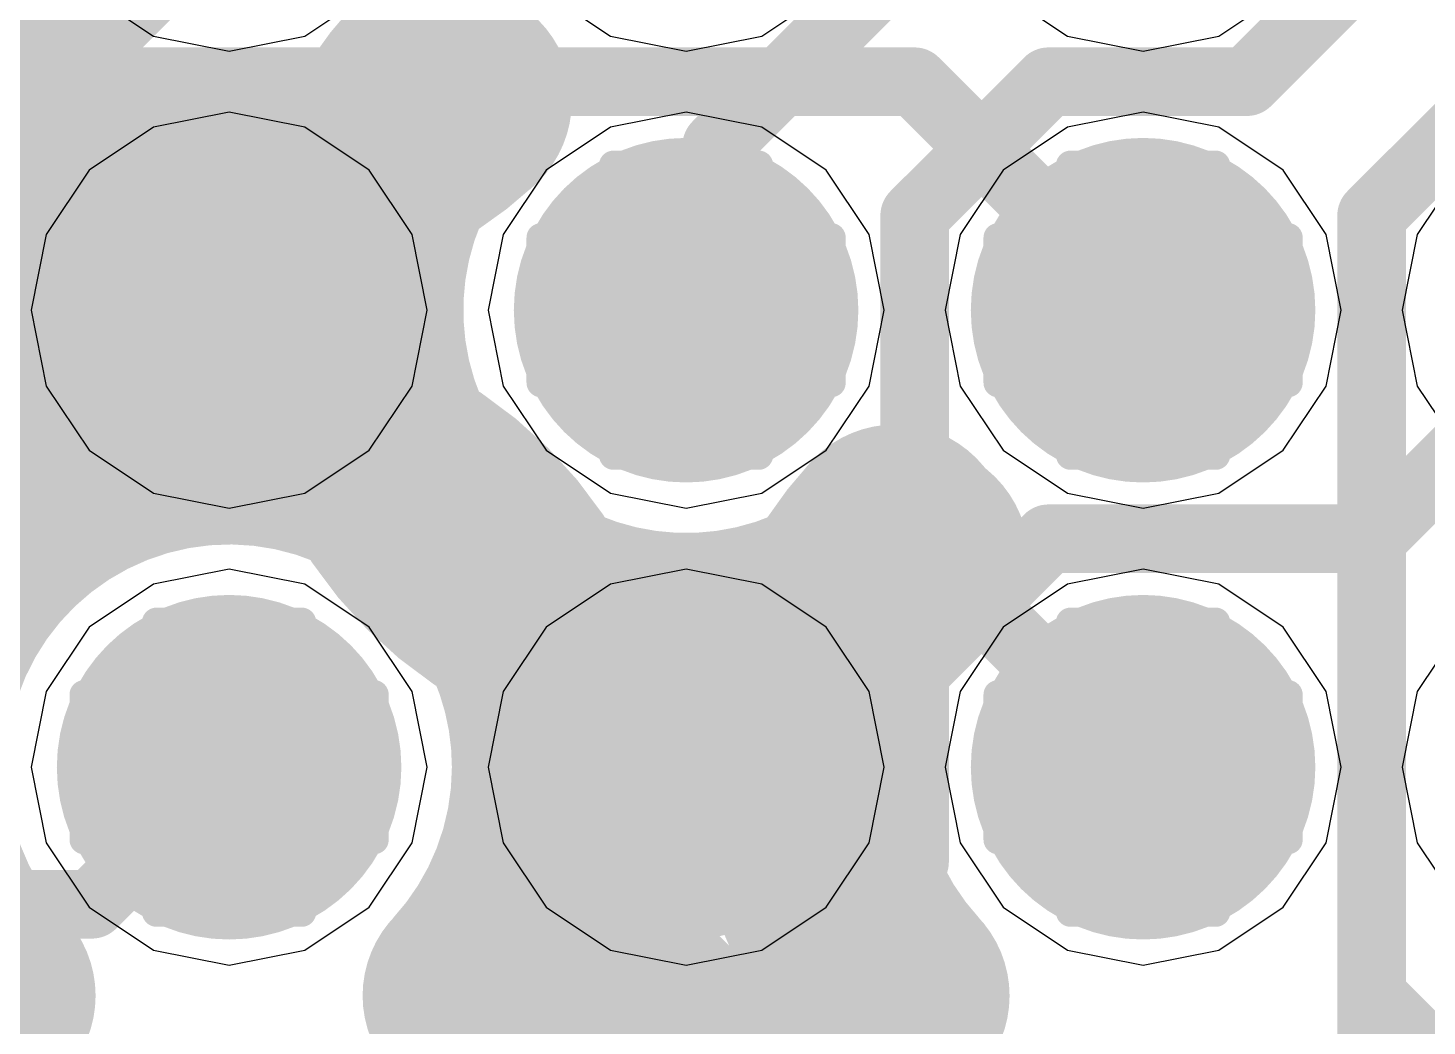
# Model space of a CAD drawing. Header units: millimetres. Extents: x 13 to 259, y -2 to 326.
# Drawn here: x 109.051 to 111.5, y 101.147 to 102.894 of the extents above; entities that cross this region are included whole.
import ezdxf

# ---------------------------------------------------------------- set-up
doc = ezdxf.new("R2010")
doc.units = ezdxf.units.MM
for name, color, linetype in [('BottomLayer', 5, 'Continuous'), ('ConnectLayer', 7, 'Continuous'), ('DrillDrawing', 1, 'Continuous'), ('MidLayer1', 16, 'Continuous'), ('MidLayer2', 76, 'Continuous'), ('MidLayer3', 90, 'Continuous'), ('MidLayer4', 156, 'Continuous'), ('MidLayer5', 130, 'Continuous'), ('MidLayer6', 216, 'Continuous'), ('MultiLayer', 9, 'Continuous'), ('TopLayer', 1, 'Continuous'), ('TopPaste', 8, 'Continuous'), ('TopSolder', 216, 'Continuous')]:
    doc.layers.add(name, color=color, linetype=linetype)

# ---------------------------------------------------------------- blocks, each defined once
blk = doc.blocks.new('BGA144C80P12X12_1000X1000X170_150')
at = {"layer": 'TopLayer', "const_width": 0.2}
for points in [[(-0.5, -2.8, 1), (-0.3, -2.8, 1)], [(0.3, -2.8, 1), (0.5, -2.8, 1)], [(-0.5, -3.6, 1), (-0.3, -3.6, 1)], [(0.3, -3.6, 1), (0.5, -3.6, 1)], [(-0.5, -4.4, 1), (-0.3, -4.4, 1)], [(0.3, -4.4, 1), (0.5, -4.4, 1)]]:
    blk.add_lwpolyline(points, format="xyb", close=True, dxfattribs=at)
at = {"layer": 'TopPaste', "const_width": 0.2}
for points in [[(-0.5, -2.8, 1), (-0.3, -2.8, 1)], [(0.3, -2.8, 1), (0.5, -2.8, 1)], [(-0.5, -3.6, 1), (-0.3, -3.6, 1)], [(0.3, -3.6, 1), (0.5, -3.6, 1)], [(-0.5, -4.4, 1), (-0.3, -4.4, 1)], [(0.3, -4.4, 1), (0.5, -4.4, 1)]]:
    blk.add_lwpolyline(points, format="xyb", close=True, dxfattribs=at)
at = {"layer": 'TopSolder', "const_width": 0.3016}
for points in [[(-0.5508, -2.8, 1), (-0.2492, -2.8, 1)], [(0.2492, -2.8, 1), (0.5508, -2.8, 1)], [(-0.5508, -3.6, 1), (-0.2492, -3.6, 1)], [(0.2492, -3.6, 1), (0.5508, -3.6, 1)], [(-0.5508, -4.4, 1), (-0.2492, -4.4, 1)], [(0.2492, -4.4, 1), (0.5508, -4.4, 1)]]:
    blk.add_lwpolyline(points, format="xyb", close=True, dxfattribs=at)

msp = doc.modelspace()

# ---------------------------------------------------------------- linework, layer by layer
at = {"layer": 'BottomLayer', "const_width": 0.25}
for points in [[(109.2778, 102.4, 1), (109.5278, 102.4, 1)], [(110.0778, 102.4, 1), (110.3278, 102.4, 1)], [(110.8778, 102.4, 1), (111.1278, 102.4, 1)], [(109.2778, 101.6, 1), (109.5278, 101.6, 1)], [(110.0778, 101.6, 1), (110.3278, 101.6, 1)], [(110.8778, 101.6, 1), (111.1278, 101.6, 1)]]:
    msp.add_lwpolyline(points, format="xyb", close=True, dxfattribs=at)
at = {"layer": 'ConnectLayer'}
for p, q in [((109.1577, 102.9549), (109.2702, 102.8797)), ((109.1577, 102.9549), (109.2702, 102.8797)), ((109.5355, 102.8797), (109.648, 102.9549)), ((109.5355, 102.8797), (109.648, 102.9549)), ((109.9577, 102.9549), (110.0702, 102.8797)), ((109.9577, 102.9549), (110.0702, 102.8797)), ((110.3355, 102.8797), (110.448, 102.9549)), ((110.3355, 102.8797), (110.448, 102.9549)), ((110.7577, 102.9549), (110.8702, 102.8797)), ((110.7577, 102.9549), (110.8702, 102.8797)), ((111.1355, 102.8797), (111.248, 102.9549)), ((111.1355, 102.8797), (111.248, 102.9549)), ((109.2702, 102.8797), (109.4028, 102.8534)), ((109.2702, 102.8797), (109.4028, 102.8534)), ((109.4028, 102.8534), (109.5355, 102.8797)), ((109.4028, 102.8534), (109.5355, 102.8797)), ((110.0702, 102.8797), (110.2028, 102.8534)), ((110.0702, 102.8797), (110.2028, 102.8534)), ((110.2028, 102.8534), (110.3355, 102.8797)), ((110.2028, 102.8534), (110.3355, 102.8797)), ((110.8702, 102.8797), (111.0028, 102.8534)), ((110.8702, 102.8797), (111.0028, 102.8534)), ((111.0028, 102.8534), (111.1355, 102.8797)), ((111.0028, 102.8534), (111.1355, 102.8797)), ((109.4028, 102.7467), (109.2702, 102.7203)), ((109.5355, 102.7203), (109.4028, 102.7467)), ((110.2028, 102.7467), (110.0702, 102.7203)), ((110.2028, 102.7467), (110.0702, 102.7203)), ((110.3355, 102.7203), (110.2028, 102.7467)), ((110.3355, 102.7203), (110.2028, 102.7467)), ((111.0028, 102.7467), (110.8702, 102.7203)), ((111.0028, 102.7467), (110.8702, 102.7203)), ((111.1355, 102.7203), (111.0028, 102.7467)), ((111.1355, 102.7203), (111.0028, 102.7467)), ((109.2702, 102.7203), (109.1577, 102.6451)), ((109.648, 102.6451), (109.5355, 102.7203)), ((110.0702, 102.7203), (109.9577, 102.6451)), ((110.0702, 102.7203), (109.9577, 102.6451)), ((110.448, 102.6451), (110.3355, 102.7203)), ((110.448, 102.6451), (110.3355, 102.7203)), ((110.8702, 102.7203), (110.7577, 102.6451)), ((110.8702, 102.7203), (110.7577, 102.6451)), ((111.248, 102.6451), (111.1355, 102.7203)), ((111.248, 102.6451), (111.1355, 102.7203)), ((109.1577, 102.6451), (109.0826, 102.5327)), ((109.7231, 102.5327), (109.648, 102.6451)), ((109.9577, 102.6451), (109.8826, 102.5327)), ((109.9577, 102.6451), (109.8826, 102.5327)), ((110.5231, 102.5327), (110.448, 102.6451)), ((110.5231, 102.5327), (110.448, 102.6451)), ((110.7577, 102.6451), (110.6826, 102.5327)), ((110.7577, 102.6451), (110.6826, 102.5327)), ((111.3231, 102.5327), (111.248, 102.6451)), ((111.3231, 102.5327), (111.248, 102.6451)), ((111.5577, 102.6451), (111.4826, 102.5327)), ((111.5577, 102.6451), (111.4826, 102.5327)), ((109.0826, 102.5327), (109.0562, 102.4)), ((109.7495, 102.4), (109.7231, 102.5327)), ((109.8826, 102.5327), (109.8562, 102.4)), ((109.8826, 102.5327), (109.8562, 102.4)), ((110.5495, 102.4), (110.5231, 102.5327)), ((110.5495, 102.4), (110.5231, 102.5327)), ((110.6826, 102.5327), (110.6562, 102.4)), ((110.6826, 102.5327), (110.6562, 102.4)), ((111.3495, 102.4), (111.3231, 102.5327)), ((111.3495, 102.4), (111.3231, 102.5327)), ((111.4826, 102.5327), (111.4562, 102.4)), ((111.4826, 102.5327), (111.4562, 102.4)), ((109.0562, 102.4), (109.0826, 102.2673)), ((109.7231, 102.2673), (109.7495, 102.4)), ((109.8562, 102.4), (109.8826, 102.2673)), ((109.8562, 102.4), (109.8826, 102.2673)), ((110.5231, 102.2673), (110.5495, 102.4)), ((110.5231, 102.2673), (110.5495, 102.4)), ((110.6562, 102.4), (110.6826, 102.2673)), ((110.6562, 102.4), (110.6826, 102.2673)), ((111.3231, 102.2673), (111.3495, 102.4)), ((111.3231, 102.2673), (111.3495, 102.4)), ((111.4562, 102.4), (111.4826, 102.2673)), ((111.4562, 102.4), (111.4826, 102.2673)), ((109.0826, 102.2673), (109.1577, 102.1549)), ((109.648, 102.1549), (109.7231, 102.2673)), ((109.8826, 102.2673), (109.9577, 102.1549)), ((109.8826, 102.2673), (109.9577, 102.1549)), ((110.448, 102.1549), (110.5231, 102.2673)), ((110.448, 102.1549), (110.5231, 102.2673)), ((110.6826, 102.2673), (110.7577, 102.1549)), ((110.6826, 102.2673), (110.7577, 102.1549)), ((111.248, 102.1549), (111.3231, 102.2673)), ((111.248, 102.1549), (111.3231, 102.2673)), ((111.4826, 102.2673), (111.5577, 102.1549)), ((111.4826, 102.2673), (111.5577, 102.1549)), ((109.1577, 102.1549), (109.2702, 102.0797)), ((109.5355, 102.0797), (109.648, 102.1549)), ((109.9577, 102.1549), (110.0702, 102.0797)), ((109.9577, 102.1549), (110.0702, 102.0797)), ((110.3355, 102.0797), (110.448, 102.1549)), ((110.3355, 102.0797), (110.448, 102.1549)), ((110.7577, 102.1549), (110.8702, 102.0797)), ((110.7577, 102.1549), (110.8702, 102.0797)), ((111.1355, 102.0797), (111.248, 102.1549)), ((111.1355, 102.0797), (111.248, 102.1549)), ((109.2702, 102.0797), (109.4028, 102.0534)), ((109.4028, 102.0534), (109.5355, 102.0797)), ((110.0702, 102.0797), (110.2028, 102.0534)), ((110.0702, 102.0797), (110.2028, 102.0534)), ((110.2028, 102.0534), (110.3355, 102.0797)), ((110.2028, 102.0534), (110.3355, 102.0797)), ((110.8702, 102.0797), (111.0028, 102.0534)), ((110.8702, 102.0797), (111.0028, 102.0534)), ((111.0028, 102.0534), (111.1355, 102.0797)), ((111.0028, 102.0534), (111.1355, 102.0797)), ((109.4028, 101.9467), (109.2702, 101.9203)), ((109.4028, 101.9467), (109.2702, 101.9203)), ((109.5355, 101.9203), (109.4028, 101.9467)), ((109.5355, 101.9203), (109.4028, 101.9467)), ((110.2028, 101.9467), (110.0702, 101.9203)), ((110.3355, 101.9203), (110.2028, 101.9467)), ((111.0028, 101.9467), (110.8702, 101.9203)), ((111.0028, 101.9467), (110.8702, 101.9203)), ((111.1355, 101.9203), (111.0028, 101.9467)), ((111.1355, 101.9203), (111.0028, 101.9467)), ((109.2702, 101.9203), (109.1577, 101.8451)), ((109.2702, 101.9203), (109.1577, 101.8451)), ((109.648, 101.8451), (109.5355, 101.9203)), ((109.648, 101.8451), (109.5355, 101.9203)), ((110.0702, 101.9203), (109.9577, 101.8451)), ((110.448, 101.8451), (110.3355, 101.9203)), ((110.8702, 101.9203), (110.7577, 101.8451)), ((110.8702, 101.9203), (110.7577, 101.8451)), ((111.248, 101.8451), (111.1355, 101.9203)), ((111.248, 101.8451), (111.1355, 101.9203)), ((109.1577, 101.8451), (109.0826, 101.7327)), ((109.1577, 101.8451), (109.0826, 101.7327)), ((109.7231, 101.7327), (109.648, 101.8451)), ((109.7231, 101.7327), (109.648, 101.8451)), ((109.9577, 101.8451), (109.8826, 101.7327)), ((110.5231, 101.7327), (110.448, 101.8451)), ((110.7577, 101.8451), (110.6826, 101.7327)), ((110.7577, 101.8451), (110.6826, 101.7327)), ((111.3231, 101.7327), (111.248, 101.8451)), ((111.3231, 101.7327), (111.248, 101.8451)), ((111.5577, 101.8451), (111.4826, 101.7327)), ((111.5577, 101.8451), (111.4826, 101.7327)), ((109.0826, 101.7327), (109.0562, 101.6)), ((109.0826, 101.7327), (109.0562, 101.6)), ((109.7495, 101.6), (109.7231, 101.7327)), ((109.7495, 101.6), (109.7231, 101.7327)), ((109.8826, 101.7327), (109.8562, 101.6)), ((110.5495, 101.6), (110.5231, 101.7327)), ((110.6826, 101.7327), (110.6562, 101.6)), ((110.6826, 101.7327), (110.6562, 101.6)), ((111.3495, 101.6), (111.3231, 101.7327)), ((111.3495, 101.6), (111.3231, 101.7327)), ((111.4826, 101.7327), (111.4562, 101.6)), ((111.4826, 101.7327), (111.4562, 101.6)), ((109.0562, 101.6), (109.0826, 101.4674)), ((109.0562, 101.6), (109.0826, 101.4674)), ((109.7231, 101.4674), (109.7495, 101.6)), ((109.7231, 101.4674), (109.7495, 101.6)), ((109.8562, 101.6), (109.8826, 101.4674)), ((110.5231, 101.4674), (110.5495, 101.6)), ((110.6562, 101.6), (110.6826, 101.4674)), ((110.6562, 101.6), (110.6826, 101.4674)), ((111.3231, 101.4674), (111.3495, 101.6)), ((111.3231, 101.4674), (111.3495, 101.6)), ((111.4562, 101.6), (111.4826, 101.4674)), ((111.4562, 101.6), (111.4826, 101.4674)), ((109.0826, 101.4674), (109.1577, 101.3549)), ((109.0826, 101.4674), (109.1577, 101.3549)), ((109.648, 101.3549), (109.7231, 101.4674)), ((109.648, 101.3549), (109.7231, 101.4674)), ((109.8826, 101.4674), (109.9577, 101.3549)), ((110.448, 101.3549), (110.5231, 101.4674)), ((110.6826, 101.4674), (110.7577, 101.3549)), ((110.6826, 101.4674), (110.7577, 101.3549)), ((111.248, 101.3549), (111.3231, 101.4674)), ((111.248, 101.3549), (111.3231, 101.4674)), ((111.4826, 101.4674), (111.5577, 101.3549)), ((111.4826, 101.4674), (111.5577, 101.3549)), ((109.1577, 101.3549), (109.2702, 101.2797)), ((109.1577, 101.3549), (109.2702, 101.2797)), ((109.5355, 101.2797), (109.648, 101.3549)), ((109.5355, 101.2797), (109.648, 101.3549)), ((109.9577, 101.3549), (110.0702, 101.2797)), ((110.3355, 101.2797), (110.448, 101.3549)), ((110.7577, 101.3549), (110.8702, 101.2797)), ((110.7577, 101.3549), (110.8702, 101.2797)), ((111.1355, 101.2797), (111.248, 101.3549)), ((111.1355, 101.2797), (111.248, 101.3549)), ((109.2702, 101.2797), (109.4028, 101.2534)), ((109.2702, 101.2797), (109.4028, 101.2534)), ((109.4028, 101.2534), (109.5355, 101.2797)), ((109.4028, 101.2534), (109.5355, 101.2797)), ((110.0702, 101.2797), (110.2028, 101.2534)), ((110.2028, 101.2534), (110.3355, 101.2797)), ((110.8702, 101.2797), (111.0028, 101.2534)), ((110.8702, 101.2797), (111.0028, 101.2534)), ((111.0028, 101.2534), (111.1355, 101.2797)), ((111.0028, 101.2534), (111.1355, 101.2797))]:
    msp.add_line(p, q, dxfattribs=at)
at = {"layer": 'ConnectLayer', "const_width": 0.4}
for points in [[(109.6843, 102.6815, -0.46325), (108.8452, 103.0072)], [(109.6843, 102.6815, -0.46325), (108.8452, 103.0072)], [(109.6843, 102.6815, -0.46325), (108.8452, 103.0072)], [(109.6843, 102.6815, -0.062), (109.7691, 102.8)], [(109.6843, 102.6815, -0.062), (109.7691, 102.8)], [(109.6843, 102.6815, -0.062), (109.7691, 102.8)], [(109.8028, 102.7663, -0.062), (109.6843, 102.6815)], [(109.8028, 102.7663, -0.062), (109.6843, 102.6815)], [(109.8028, 102.7663, -0.062), (109.6843, 102.6815)], [(109.6843, 102.1185, -0.253909), (109.6843, 102.6815)], [(109.6843, 102.1185, -0.253909), (109.6843, 102.6815)], [(109.6843, 102.1185, -0.253909), (109.6843, 102.6815)], [(108.9691, 101.2, -0.847901), (109.6843, 102.1185)], [(108.9691, 101.2, -0.847901), (109.6843, 102.1185)], [(108.9691, 101.2, -0.847901), (109.6843, 102.1185)], [(109.6843, 102.1185, -0.145051), (109.9214, 101.8815)], [(109.9214, 101.8815, -0.145051), (109.6843, 102.1185)], [(109.6843, 102.1185, -0.145051), (109.9214, 101.8815)], [(109.9214, 101.8815, -0.145051), (109.6843, 102.1185)], [(109.9214, 101.8815, -0.145051), (109.6843, 102.1185)], [(109.6843, 102.1185, -0.145051), (109.9214, 101.8815)], [(110.4843, 101.8815, -0.062), (110.5691, 102)], [(110.4843, 101.8815, -0.062), (110.5691, 102)], [(110.4843, 101.8815, -0.062), (110.5691, 102)], [(110.6028, 101.9663, -0.062), (110.4843, 101.8815)], [(110.6028, 101.9663, -0.062), (110.4843, 101.8815)], [(110.6028, 101.9663, -0.062), (110.4843, 101.8815)], [(110.4843, 101.8815, -0.253909), (109.9214, 101.8815)], [(109.9214, 101.8815, -0.124971), (109.9928, 101.6)], [(110.4843, 101.8815, -0.253909), (109.9214, 101.8815)], [(109.9214, 101.8815, -0.124971), (109.9928, 101.6)], [(110.4843, 101.8815, -0.253909), (109.9214, 101.8815)], [(109.9214, 101.8815, -0.124971), (109.9928, 101.6)], [(110.5691, 101.2, -0.320963), (110.4843, 101.8815)], [(110.5691, 101.2, -0.320963), (110.4843, 101.8815)], [(110.5691, 101.2, -0.320963), (110.4843, 101.8815)], [(109.9928, 101.6, -0.188433), (109.8365, 101.2)], [(109.9928, 101.6, -0.188433), (109.8365, 101.2)], [(109.9928, 101.6, -0.188433), (109.8365, 101.2)], [(108.9691, 100.4, -0.390739), (108.9691, 101.2)], [(108.9691, 100.4, -0.390739), (108.9691, 101.2)], [(108.9691, 100.4, -0.390739), (108.9691, 101.2)], [(109.8365, 101.2, -0.188433), (109.9928, 100.8)], [(109.8365, 101.2, -0.188433), (109.9928, 100.8)], [(109.8365, 101.2, -0.188433), (109.9928, 100.8)], [(110.5691, 100.4, -0.390739), (110.5691, 101.2)], [(110.5691, 100.4, -0.390739), (110.5691, 101.2)], [(110.5691, 100.4, -0.390739), (110.5691, 101.2)]]:
    msp.add_lwpolyline(points, format="xyb", dxfattribs=at)
for points in [[(101.7575, 95.8178), (108.8754, 102.9357)], [(101.7575, 95.8178), (108.8754, 102.9357)], [(103.26, 97.3204), (108.8754, 102.9357)], [(108.3409, 102.9423), (109.1501, 102.1331)], [(108.3409, 102.9423), (109.1501, 102.1331)], [(108.3409, 102.9423), (109.1501, 102.1331)], [(109.5116, 102.6201), (109.623, 102.5088)], [(109.5116, 102.6201), (109.623, 102.5088)], [(109.5116, 102.6201), (109.623, 102.5088)], [(101.8107, 95.0225), (109.3983, 102.61)], [(101.8107, 95.0225), (109.3983, 102.61)], [(103.2652, 96.477), (109.3983, 102.61)], [(109.9841, 101.4988), (110.304, 101.8188)], [(109.9841, 101.4988), (110.304, 101.8188)], [(109.9841, 101.4988), (110.304, 101.8188)], [(110.3116, 101.8201), (110.423, 101.7088)], [(110.3116, 101.8201), (110.423, 101.7088)], [(110.3116, 101.8201), (110.423, 101.7088)], [(109.936, 101.3472), (110.4166, 100.8666)], [(109.936, 101.3472), (110.4166, 100.8666)], [(109.936, 101.3472), (110.4166, 100.8666)], [(103.3557, 95.719), (108.911, 101.2742)], [(103.3557, 95.719), (108.911, 101.2742)], [(103.5017, 95.8649), (108.911, 101.2742)], [(109.9695, 100.6357), (110.5526, 101.2188)], [(109.9695, 100.6357), (110.5526, 101.2188)], [(109.9695, 100.6357), (110.5526, 101.2188)]]:
    msp.add_lwpolyline(points, dxfattribs=at)
at = {"layer": 'ConnectLayer', "const_width": 0.2}
for points in [[(108.7754, 102.9357, 1), (108.9754, 102.9357, 1)], [(108.7754, 102.9357, 1), (108.9754, 102.9357, 1)], [(108.7754, 102.9357, 1), (108.9754, 102.9357, 1)], [(109.6691, 102.8, 1), (109.8691, 102.8, 1)], [(109.6691, 102.8, 1), (109.8691, 102.8, 1)], [(109.6691, 102.8, 1), (109.8691, 102.8, 1)], [(109.7028, 102.7663, 1), (109.9028, 102.7663, 1)], [(109.7028, 102.7663, 1), (109.9028, 102.7663, 1)], [(109.7028, 102.7663, 1), (109.9028, 102.7663, 1)], [(109.5843, 102.6815, 1), (109.7843, 102.6815, 1)], [(109.5843, 102.6815, 1), (109.7843, 102.6815, 1)], [(109.5843, 102.6815, 1), (109.7843, 102.6815, 1)], [(109.5843, 102.6815, 1), (109.7843, 102.6815, 1)], [(109.5843, 102.6815, 1), (109.7843, 102.6815, 1)], [(109.5843, 102.6815, 1), (109.7843, 102.6815, 1)], [(109.5843, 102.6815, 1), (109.7843, 102.6815, 1)], [(109.5843, 102.6815, 1), (109.7843, 102.6815, 1)], [(109.5843, 102.6815, 1), (109.7843, 102.6815, 1)], [(109.5843, 102.6815, 1), (109.7843, 102.6815, 1)], [(109.5843, 102.6815, 1), (109.7843, 102.6815, 1)], [(109.5843, 102.6815, 1), (109.7843, 102.6815, 1)], [(109.4116, 102.6201, 1), (109.6116, 102.6201, 1)], [(109.4116, 102.6201, 1), (109.6116, 102.6201, 1)], [(109.4116, 102.6201, 1), (109.6116, 102.6201, 1)], [(109.2983, 102.61, 1), (109.4983, 102.61, 1)], [(109.2983, 102.61, 1), (109.4983, 102.61, 1)], [(109.2983, 102.61, 1), (109.4983, 102.61, 1)], [(109.523, 102.5088, 1), (109.723, 102.5088, 1)], [(109.523, 102.5088, 1), (109.723, 102.5088, 1)], [(109.523, 102.5088, 1), (109.723, 102.5088, 1)], [(109.0501, 102.1331, 1), (109.2501, 102.1331, 1)], [(109.0501, 102.1331, 1), (109.2501, 102.1331, 1)], [(109.0501, 102.1331, 1), (109.2501, 102.1331, 1)], [(109.5843, 102.1185, 1), (109.7843, 102.1185, 1)], [(109.5843, 102.1185, 1), (109.7843, 102.1185, 1)], [(109.5843, 102.1185, 1), (109.7843, 102.1185, 1)], [(109.5843, 102.1185, 1), (109.7843, 102.1185, 1)], [(109.5843, 102.1185, 1), (109.7843, 102.1185, 1)], [(109.5843, 102.1185, 1), (109.7843, 102.1185, 1)], [(109.5843, 102.1185, 1), (109.7843, 102.1185, 1)], [(109.5843, 102.1185, 1), (109.7843, 102.1185, 1)], [(109.5843, 102.1185, 1), (109.7843, 102.1185, 1)], [(109.5843, 102.1185, 1), (109.7843, 102.1185, 1)], [(109.5843, 102.1185, 1), (109.7843, 102.1185, 1)], [(109.5843, 102.1185, 1), (109.7843, 102.1185, 1)], [(110.4691, 102, 1), (110.6691, 102, 1)], [(110.4691, 102, 1), (110.6691, 102, 1)], [(110.4691, 102, 1), (110.6691, 102, 1)], [(110.5028, 101.9663, 1), (110.7028, 101.9663, 1)], [(110.5028, 101.9663, 1), (110.7028, 101.9663, 1)], [(110.5028, 101.9663, 1), (110.7028, 101.9663, 1)], [(109.8214, 101.8815, 1), (110.0214, 101.8815, 1)], [(109.8214, 101.8815, 1), (110.0214, 101.8815, 1)], [(109.8214, 101.8815, 1), (110.0214, 101.8815, 1)], [(109.8214, 101.8815, 1), (110.0214, 101.8815, 1)], [(109.8214, 101.8815, 1), (110.0214, 101.8815, 1)], [(109.8214, 101.8815, 1), (110.0214, 101.8815, 1)], [(109.8214, 101.8815, 1), (110.0214, 101.8815, 1)], [(109.8214, 101.8815, 1), (110.0214, 101.8815, 1)], [(109.8214, 101.8815, 1), (110.0214, 101.8815, 1)], [(109.8214, 101.8815, 1), (110.0214, 101.8815, 1)], [(109.8214, 101.8815, 1), (110.0214, 101.8815, 1)], [(109.8214, 101.8815, 1), (110.0214, 101.8815, 1)], [(110.3843, 101.8815, 1), (110.5843, 101.8815, 1)], [(110.3843, 101.8815, 1), (110.5843, 101.8815, 1)], [(110.3843, 101.8815, 1), (110.5843, 101.8815, 1)], [(110.3843, 101.8815, 1), (110.5843, 101.8815, 1)], [(110.3843, 101.8815, 1), (110.5843, 101.8815, 1)], [(110.3843, 101.8815, 1), (110.5843, 101.8815, 1)], [(110.3843, 101.8815, 1), (110.5843, 101.8815, 1)], [(110.3843, 101.8815, 1), (110.5843, 101.8815, 1)], [(110.3843, 101.8815, 1), (110.5843, 101.8815, 1)], [(110.3843, 101.8815, 1), (110.5843, 101.8815, 1)], [(110.3843, 101.8815, 1), (110.5843, 101.8815, 1)], [(110.3843, 101.8815, 1), (110.5843, 101.8815, 1)], [(110.204, 101.8188, 1), (110.404, 101.8188, 1)], [(110.204, 101.8188, 1), (110.404, 101.8188, 1)], [(110.204, 101.8188, 1), (110.404, 101.8188, 1)], [(110.2116, 101.8201, 1), (110.4116, 101.8201, 1)], [(110.2116, 101.8201, 1), (110.4116, 101.8201, 1)], [(110.2116, 101.8201, 1), (110.4116, 101.8201, 1)], [(110.323, 101.7088, 1), (110.523, 101.7088, 1)], [(110.323, 101.7088, 1), (110.523, 101.7088, 1)], [(110.323, 101.7088, 1), (110.523, 101.7088, 1)], [(109.8928, 101.6, 1), (110.0928, 101.6, 1)], [(109.8928, 101.6, 1), (110.0928, 101.6, 1)], [(109.8928, 101.6, 1), (110.0928, 101.6, 1)], [(109.8928, 101.6, 1), (110.0928, 101.6, 1)], [(109.8928, 101.6, 1), (110.0928, 101.6, 1)], [(109.8928, 101.6, 1), (110.0928, 101.6, 1)], [(109.8841, 101.4988, 1), (110.0841, 101.4988, 1)], [(109.8841, 101.4988, 1), (110.0841, 101.4988, 1)], [(109.8841, 101.4988, 1), (110.0841, 101.4988, 1)], [(109.836, 101.3472, 1), (110.036, 101.3472, 1)], [(109.836, 101.3472, 1), (110.036, 101.3472, 1)], [(109.836, 101.3472, 1), (110.036, 101.3472, 1)], [(108.811, 101.2742, 1), (109.011, 101.2742, 1)], [(108.811, 101.2742, 1), (109.011, 101.2742, 1)], [(108.811, 101.2742, 1), (109.011, 101.2742, 1)], [(108.8691, 101.2, 1), (109.0691, 101.2, 1)], [(108.8691, 101.2, 1), (109.0691, 101.2, 1)], [(108.8691, 101.2, 1), (109.0691, 101.2, 1)], [(108.8691, 101.2, 1), (109.0691, 101.2, 1)], [(108.8691, 101.2, 1), (109.0691, 101.2, 1)], [(108.8691, 101.2, 1), (109.0691, 101.2, 1)], [(109.7365, 101.2, 1), (109.9365, 101.2, 1)], [(109.7365, 101.2, 1), (109.9365, 101.2, 1)], [(109.7365, 101.2, 1), (109.9365, 101.2, 1)], [(109.7365, 101.2, 1), (109.9365, 101.2, 1)], [(109.7365, 101.2, 1), (109.9365, 101.2, 1)], [(109.7365, 101.2, 1), (109.9365, 101.2, 1)], [(110.4526, 101.2188, 1), (110.6526, 101.2188, 1)], [(110.4526, 101.2188, 1), (110.6526, 101.2188, 1)], [(110.4526, 101.2188, 1), (110.6526, 101.2188, 1)], [(110.4691, 101.2, 1), (110.6691, 101.2, 1)], [(110.4691, 101.2, 1), (110.6691, 101.2, 1)], [(110.4691, 101.2, 1), (110.6691, 101.2, 1)], [(110.4691, 101.2, 1), (110.6691, 101.2, 1)], [(110.4691, 101.2, 1), (110.6691, 101.2, 1)], [(110.4691, 101.2, 1), (110.6691, 101.2, 1)]]:
    msp.add_lwpolyline(points, format="xyb", close=True, dxfattribs=at)
at = {"layer": 'DrillDrawing', "const_width": 0.0508}
for points in [[(109.2758, 102.527), (109.2758, 102.654)], [(109.2758, 102.654), (109.5298, 102.654)], [(109.5298, 102.527), (109.5298, 102.654)], [(110.0758, 102.527), (110.0758, 102.654)], [(110.0758, 102.654), (110.3298, 102.654)], [(110.3298, 102.527), (110.3298, 102.654)], [(110.8758, 102.527), (110.8758, 102.654)], [(110.8758, 102.654), (111.1298, 102.654)], [(111.1298, 102.527), (111.1298, 102.654)], [(109.1488, 102.273), (109.1488, 102.527)], [(109.1488, 102.527), (109.2758, 102.527)], [(109.5298, 102.527), (109.6568, 102.527)], [(109.6568, 102.273), (109.6568, 102.527)], [(109.9488, 102.273), (109.9488, 102.527)], [(109.9488, 102.527), (110.0758, 102.527)], [(110.3298, 102.527), (110.4568, 102.527)], [(110.4568, 102.273), (110.4568, 102.527)], [(110.7488, 102.273), (110.7488, 102.527)], [(110.7488, 102.527), (110.8758, 102.527)], [(111.1298, 102.527), (111.2568, 102.527)], [(111.2568, 102.273), (111.2568, 102.527)], [(109.1488, 102.273), (109.2758, 102.273)], [(109.2758, 102.146), (109.2758, 102.273)], [(109.5298, 102.273), (109.6568, 102.273)], [(109.5298, 102.146), (109.5298, 102.273)], [(109.9488, 102.273), (110.0758, 102.273)], [(110.0758, 102.146), (110.0758, 102.273)], [(110.3298, 102.273), (110.4568, 102.273)], [(110.3298, 102.146), (110.3298, 102.273)], [(110.7488, 102.273), (110.8758, 102.273)], [(110.8758, 102.146), (110.8758, 102.273)], [(111.1298, 102.273), (111.2568, 102.273)], [(111.1298, 102.146), (111.1298, 102.273)], [(109.2758, 102.146), (109.5298, 102.146)], [(110.0758, 102.146), (110.3298, 102.146)], [(110.8758, 102.146), (111.1298, 102.146)], [(109.2758, 101.727), (109.2758, 101.854)], [(109.2758, 101.854), (109.5298, 101.854)], [(109.5298, 101.727), (109.5298, 101.854)], [(110.0758, 101.727), (110.0758, 101.854)], [(110.0758, 101.854), (110.3298, 101.854)], [(110.3298, 101.727), (110.3298, 101.854)], [(110.8758, 101.727), (110.8758, 101.854)], [(110.8758, 101.854), (111.1298, 101.854)], [(111.1298, 101.727), (111.1298, 101.854)], [(109.1488, 101.473), (109.1488, 101.727)], [(109.1488, 101.727), (109.2758, 101.727)], [(109.5298, 101.727), (109.6568, 101.727)], [(109.6568, 101.473), (109.6568, 101.727)], [(109.9488, 101.473), (109.9488, 101.727)], [(109.9488, 101.727), (110.0758, 101.727)], [(110.3298, 101.727), (110.4568, 101.727)], [(110.4568, 101.473), (110.4568, 101.727)], [(110.7488, 101.473), (110.7488, 101.727)], [(110.7488, 101.727), (110.8758, 101.727)], [(111.1298, 101.727), (111.2568, 101.727)], [(111.2568, 101.473), (111.2568, 101.727)], [(109.1488, 101.473), (109.2758, 101.473)], [(109.2758, 101.346), (109.2758, 101.473)], [(109.5298, 101.473), (109.6568, 101.473)], [(109.5298, 101.346), (109.5298, 101.473)], [(109.9488, 101.473), (110.0758, 101.473)], [(110.0758, 101.346), (110.0758, 101.473)], [(110.3298, 101.473), (110.4568, 101.473)], [(110.3298, 101.346), (110.3298, 101.473)], [(110.7488, 101.473), (110.8758, 101.473)], [(110.8758, 101.346), (110.8758, 101.473)], [(111.1298, 101.473), (111.2568, 101.473)], [(111.1298, 101.346), (111.1298, 101.473)], [(109.2758, 101.346), (109.5298, 101.346)], [(110.0758, 101.346), (110.3298, 101.346)], [(110.8758, 101.346), (111.1298, 101.346)]]:
    msp.add_lwpolyline(points, dxfattribs=at)
at = {"layer": 'DrillDrawing', "const_width": 0.0254}
for points in [[(109.2631, 102.654, 1), (109.2885, 102.654, 1)], [(109.2631, 102.654, 1), (109.2885, 102.654, 1)], [(109.5171, 102.654, 1), (109.5425, 102.654, 1)], [(109.5171, 102.654, 1), (109.5425, 102.654, 1)], [(110.0631, 102.654, 1), (110.0885, 102.654, 1)], [(110.0631, 102.654, 1), (110.0885, 102.654, 1)], [(110.3171, 102.654, 1), (110.3425, 102.654, 1)], [(110.3171, 102.654, 1), (110.3425, 102.654, 1)], [(110.8631, 102.654, 1), (110.8885, 102.654, 1)], [(110.8631, 102.654, 1), (110.8885, 102.654, 1)], [(111.1171, 102.654, 1), (111.1425, 102.654, 1)], [(111.1171, 102.654, 1), (111.1425, 102.654, 1)], [(109.1361, 102.527, 1), (109.1615, 102.527, 1)], [(109.1361, 102.527, 1), (109.1615, 102.527, 1)], [(109.2631, 102.527, 1), (109.2885, 102.527, 1)], [(109.2631, 102.527, 1), (109.2885, 102.527, 1)], [(109.5171, 102.527, 1), (109.5425, 102.527, 1)], [(109.5171, 102.527, 1), (109.5425, 102.527, 1)], [(109.6441, 102.527, 1), (109.6695, 102.527, 1)], [(109.6441, 102.527, 1), (109.6695, 102.527, 1)], [(109.9361, 102.527, 1), (109.9615, 102.527, 1)], [(109.9361, 102.527, 1), (109.9615, 102.527, 1)], [(110.0631, 102.527, 1), (110.0885, 102.527, 1)], [(110.0631, 102.527, 1), (110.0885, 102.527, 1)], [(110.3171, 102.527, 1), (110.3425, 102.527, 1)], [(110.3171, 102.527, 1), (110.3425, 102.527, 1)], [(110.4441, 102.527, 1), (110.4695, 102.527, 1)], [(110.4441, 102.527, 1), (110.4695, 102.527, 1)], [(110.7361, 102.527, 1), (110.7615, 102.527, 1)], [(110.7361, 102.527, 1), (110.7615, 102.527, 1)], [(110.8631, 102.527, 1), (110.8885, 102.527, 1)], [(110.8631, 102.527, 1), (110.8885, 102.527, 1)], [(111.1171, 102.527, 1), (111.1425, 102.527, 1)], [(111.1171, 102.527, 1), (111.1425, 102.527, 1)], [(111.2441, 102.527, 1), (111.2695, 102.527, 1)], [(111.2441, 102.527, 1), (111.2695, 102.527, 1)], [(109.1361, 102.273, 1), (109.1615, 102.273, 1)], [(109.1361, 102.273, 1), (109.1615, 102.273, 1)], [(109.2631, 102.273, 1), (109.2885, 102.273, 1)], [(109.2631, 102.273, 1), (109.2885, 102.273, 1)], [(109.5171, 102.273, 1), (109.5425, 102.273, 1)], [(109.5171, 102.273, 1), (109.5425, 102.273, 1)], [(109.6441, 102.273, 1), (109.6695, 102.273, 1)], [(109.6441, 102.273, 1), (109.6695, 102.273, 1)], [(109.9361, 102.273, 1), (109.9615, 102.273, 1)], [(109.9361, 102.273, 1), (109.9615, 102.273, 1)], [(110.0631, 102.273, 1), (110.0885, 102.273, 1)], [(110.0631, 102.273, 1), (110.0885, 102.273, 1)], [(110.3171, 102.273, 1), (110.3425, 102.273, 1)], [(110.3171, 102.273, 1), (110.3425, 102.273, 1)], [(110.4441, 102.273, 1), (110.4695, 102.273, 1)], [(110.4441, 102.273, 1), (110.4695, 102.273, 1)], [(110.7361, 102.273, 1), (110.7615, 102.273, 1)], [(110.7361, 102.273, 1), (110.7615, 102.273, 1)], [(110.8631, 102.273, 1), (110.8885, 102.273, 1)], [(110.8631, 102.273, 1), (110.8885, 102.273, 1)], [(111.1171, 102.273, 1), (111.1425, 102.273, 1)], [(111.1171, 102.273, 1), (111.1425, 102.273, 1)], [(111.2441, 102.273, 1), (111.2695, 102.273, 1)], [(111.2441, 102.273, 1), (111.2695, 102.273, 1)], [(109.2631, 102.146, 1), (109.2885, 102.146, 1)], [(109.2631, 102.146, 1), (109.2885, 102.146, 1)], [(109.5171, 102.146, 1), (109.5425, 102.146, 1)], [(109.5171, 102.146, 1), (109.5425, 102.146, 1)], [(110.0631, 102.146, 1), (110.0885, 102.146, 1)], [(110.0631, 102.146, 1), (110.0885, 102.146, 1)], [(110.3171, 102.146, 1), (110.3425, 102.146, 1)], [(110.3171, 102.146, 1), (110.3425, 102.146, 1)], [(110.8631, 102.146, 1), (110.8885, 102.146, 1)], [(110.8631, 102.146, 1), (110.8885, 102.146, 1)], [(111.1171, 102.146, 1), (111.1425, 102.146, 1)], [(111.1171, 102.146, 1), (111.1425, 102.146, 1)], [(109.2631, 101.854, 1), (109.2885, 101.854, 1)], [(109.2631, 101.854, 1), (109.2885, 101.854, 1)], [(109.5171, 101.854, 1), (109.5425, 101.854, 1)], [(109.5171, 101.854, 1), (109.5425, 101.854, 1)], [(110.0631, 101.854, 1), (110.0885, 101.854, 1)], [(110.0631, 101.854, 1), (110.0885, 101.854, 1)], [(110.3171, 101.854, 1), (110.3425, 101.854, 1)], [(110.3171, 101.854, 1), (110.3425, 101.854, 1)], [(110.8631, 101.854, 1), (110.8885, 101.854, 1)], [(110.8631, 101.854, 1), (110.8885, 101.854, 1)], [(111.1171, 101.854, 1), (111.1425, 101.854, 1)], [(111.1171, 101.854, 1), (111.1425, 101.854, 1)], [(109.1361, 101.727, 1), (109.1615, 101.727, 1)], [(109.1361, 101.727, 1), (109.1615, 101.727, 1)], [(109.2631, 101.727, 1), (109.2885, 101.727, 1)], [(109.2631, 101.727, 1), (109.2885, 101.727, 1)], [(109.5171, 101.727, 1), (109.5425, 101.727, 1)], [(109.5171, 101.727, 1), (109.5425, 101.727, 1)], [(109.6441, 101.727, 1), (109.6695, 101.727, 1)], [(109.6441, 101.727, 1), (109.6695, 101.727, 1)], [(109.9361, 101.727, 1), (109.9615, 101.727, 1)], [(109.9361, 101.727, 1), (109.9615, 101.727, 1)], [(110.0631, 101.727, 1), (110.0885, 101.727, 1)], [(110.0631, 101.727, 1), (110.0885, 101.727, 1)], [(110.3171, 101.727, 1), (110.3425, 101.727, 1)], [(110.3171, 101.727, 1), (110.3425, 101.727, 1)], [(110.4441, 101.727, 1), (110.4695, 101.727, 1)], [(110.4441, 101.727, 1), (110.4695, 101.727, 1)], [(110.7361, 101.727, 1), (110.7615, 101.727, 1)], [(110.7361, 101.727, 1), (110.7615, 101.727, 1)], [(110.8631, 101.727, 1), (110.8885, 101.727, 1)], [(110.8631, 101.727, 1), (110.8885, 101.727, 1)], [(111.1171, 101.727, 1), (111.1425, 101.727, 1)], [(111.1171, 101.727, 1), (111.1425, 101.727, 1)], [(111.2441, 101.727, 1), (111.2695, 101.727, 1)], [(111.2441, 101.727, 1), (111.2695, 101.727, 1)], [(109.1361, 101.473, 1), (109.1615, 101.473, 1)], [(109.1361, 101.473, 1), (109.1615, 101.473, 1)], [(109.2631, 101.473, 1), (109.2885, 101.473, 1)], [(109.2631, 101.473, 1), (109.2885, 101.473, 1)], [(109.5171, 101.473, 1), (109.5425, 101.473, 1)], [(109.5171, 101.473, 1), (109.5425, 101.473, 1)], [(109.6441, 101.473, 1), (109.6695, 101.473, 1)], [(109.6441, 101.473, 1), (109.6695, 101.473, 1)], [(109.9361, 101.473, 1), (109.9615, 101.473, 1)], [(109.9361, 101.473, 1), (109.9615, 101.473, 1)], [(110.0631, 101.473, 1), (110.0885, 101.473, 1)], [(110.0631, 101.473, 1), (110.0885, 101.473, 1)], [(110.3171, 101.473, 1), (110.3425, 101.473, 1)], [(110.3171, 101.473, 1), (110.3425, 101.473, 1)], [(110.4441, 101.473, 1), (110.4695, 101.473, 1)], [(110.4441, 101.473, 1), (110.4695, 101.473, 1)], [(110.7361, 101.473, 1), (110.7615, 101.473, 1)], [(110.7361, 101.473, 1), (110.7615, 101.473, 1)], [(110.8631, 101.473, 1), (110.8885, 101.473, 1)], [(110.8631, 101.473, 1), (110.8885, 101.473, 1)], [(111.1171, 101.473, 1), (111.1425, 101.473, 1)], [(111.1171, 101.473, 1), (111.1425, 101.473, 1)], [(111.2441, 101.473, 1), (111.2695, 101.473, 1)], [(111.2441, 101.473, 1), (111.2695, 101.473, 1)], [(109.2631, 101.346, 1), (109.2885, 101.346, 1)], [(109.2631, 101.346, 1), (109.2885, 101.346, 1)], [(109.5171, 101.346, 1), (109.5425, 101.346, 1)], [(109.5171, 101.346, 1), (109.5425, 101.346, 1)], [(110.0631, 101.346, 1), (110.0885, 101.346, 1)], [(110.0631, 101.346, 1), (110.0885, 101.346, 1)], [(110.3171, 101.346, 1), (110.3425, 101.346, 1)], [(110.3171, 101.346, 1), (110.3425, 101.346, 1)], [(110.8631, 101.346, 1), (110.8885, 101.346, 1)], [(110.8631, 101.346, 1), (110.8885, 101.346, 1)], [(111.1171, 101.346, 1), (111.1425, 101.346, 1)], [(111.1171, 101.346, 1), (111.1425, 101.346, 1)]]:
    msp.add_lwpolyline(points, format="xyb", close=True, dxfattribs=at)
at = {"layer": 'MidLayer1', "const_width": 0.2}
for points in [[(109.3028, 102.4, 1), (109.5028, 102.4, 1)], [(110.1028, 102.4, 1), (110.3028, 102.4, 1)], [(110.9028, 102.4, 1), (111.1028, 102.4, 1)], [(109.3028, 101.6, 1), (109.5028, 101.6, 1)], [(110.1028, 101.6, 1), (110.3028, 101.6, 1)], [(110.9028, 101.6, 1), (111.1028, 101.6, 1)]]:
    msp.add_lwpolyline(points, format="xyb", close=True, dxfattribs=at)
at = {"layer": 'MidLayer2', "const_width": 0.12}
for points in [[(108.2007, 102.8), (110.6028, 102.8)], [(110.6028, 102.8), (111.0028, 102.4)], [(111.4028, 102), (111.8028, 102.4)], [(110.6028, 101.7657), (110.8372, 102)], [(110.8372, 102), (111.4028, 102)], [(110.6028, 101.4343), (110.6028, 101.7657)], [(110.3685, 101.2), (110.6028, 101.4343)], [(109.8028, 100.9657), (110.0372, 101.2)], [(110.0372, 101.2), (110.3685, 101.2)]]:
    msp.add_lwpolyline(points, dxfattribs=at)
at = {"layer": 'MidLayer2'}
for points, const_width in [([(110.5728, 102.8, 1), (110.6328, 102.8, 1)], 0.06), ([(110.5728, 102.8, 1), (110.6328, 102.8, 1)], 0.06), ([(109.3028, 102.4, 1), (109.5028, 102.4, 1)], 0.2), ([(110.1028, 102.4, 1), (110.3028, 102.4, 1)], 0.2), ([(110.9028, 102.4, 1), (111.1028, 102.4, 1)], 0.2), ([(110.9728, 102.4, 1), (111.0328, 102.4, 1)], 0.06), ([(110.8072, 102, 1), (110.8672, 102, 1)], 0.06), ([(110.8072, 102, 1), (110.8672, 102, 1)], 0.06), ([(111.3728, 102, 1), (111.4328, 102, 1)], 0.06), ([(111.3728, 102, 1), (111.4328, 102, 1)], 0.06), ([(110.5728, 101.7657, 1), (110.6328, 101.7657, 1)], 0.06), ([(110.5728, 101.7657, 1), (110.6328, 101.7657, 1)], 0.06), ([(109.3028, 101.6, 1), (109.5028, 101.6, 1)], 0.2), ([(110.1028, 101.6, 1), (110.3028, 101.6, 1)], 0.2), ([(110.9028, 101.6, 1), (111.1028, 101.6, 1)], 0.2), ([(110.5728, 101.4343, 1), (110.6328, 101.4343, 1)], 0.06), ([(110.5728, 101.4343, 1), (110.6328, 101.4343, 1)], 0.06), ([(110.0072, 101.2, 1), (110.0672, 101.2, 1)], 0.06), ([(110.0072, 101.2, 1), (110.0672, 101.2, 1)], 0.06), ([(110.3385, 101.2, 1), (110.3985, 101.2, 1)], 0.06), ([(110.3385, 101.2, 1), (110.3985, 101.2, 1)], 0.06)]:
    msp.add_lwpolyline(points, format="xyb", close=True, dxfattribs=dict(at, const_width=const_width))
at = {"layer": 'MidLayer3', "const_width": 0.12}
for points in [[(111.4028, 102.5657), (111.6372, 102.8)], [(111.4028, 97.4343), (111.4028, 102.5657)]]:
    msp.add_lwpolyline(points, dxfattribs=at)
at = {"layer": 'MidLayer3'}
for points, const_width in [([(111.3728, 102.5657, 1), (111.4328, 102.5657, 1)], 0.06), ([(111.3728, 102.5657, 1), (111.4328, 102.5657, 1)], 0.06), ([(109.3028, 102.4, 1), (109.5028, 102.4, 1)], 0.2), ([(110.1028, 102.4, 1), (110.3028, 102.4, 1)], 0.2), ([(110.9028, 102.4, 1), (111.1028, 102.4, 1)], 0.2), ([(109.3028, 101.6, 1), (109.5028, 101.6, 1)], 0.2), ([(110.1028, 101.6, 1), (110.3028, 101.6, 1)], 0.2), ([(110.9028, 101.6, 1), (111.1028, 101.6, 1)], 0.2)]:
    msp.add_lwpolyline(points, format="xyb", close=True, dxfattribs=dict(at, const_width=const_width))
at = {"layer": 'MidLayer4', "const_width": 0.12}
for points in [[(110.2564, 102.6879), (110.6028, 103.0343)], [(111.1846, 102.8), (111.4028, 103.0182)], [(110.6028, 102.5657), (110.8372, 102.8)], [(110.8372, 102.8), (111.1846, 102.8)], [(111.4028, 102.5657), (111.6372, 102.8)], [(110.2564, 102.4536), (110.2564, 102.6879)], [(110.6028, 102), (110.6028, 102.5657)], [(111.4028, 101.2), (111.4028, 102.5657)], [(110.2028, 102.4), (110.2564, 102.4536)], [(110.6028, 102), (111.0028, 101.6)], [(109.1628, 101.36), (109.4028, 101.6)], [(107.865, 101.36), (109.1628, 101.36)], [(111.4028, 101.2), (111.8028, 100.8)]]:
    msp.add_lwpolyline(points, dxfattribs=at)
at = {"layer": 'MidLayer4'}
for points, const_width in [([(110.8072, 102.8, 1), (110.8672, 102.8, 1)], 0.06), ([(110.8072, 102.8, 1), (110.8672, 102.8, 1)], 0.06), ([(111.1546, 102.8, 1), (111.2146, 102.8, 1)], 0.06), ([(111.1546, 102.8, 1), (111.2146, 102.8, 1)], 0.06), ([(110.2264, 102.6879, 1), (110.2864, 102.6879, 1)], 0.06), ([(110.2264, 102.6879, 1), (110.2864, 102.6879, 1)], 0.06), ([(110.5729, 102.5657, 1), (110.6328, 102.5657, 1)], 0.06), ([(110.5729, 102.5657, 1), (110.6328, 102.5657, 1)], 0.06), ([(111.3728, 102.5657, 1), (111.4328, 102.5657, 1)], 0.06), ([(111.3728, 102.5657, 1), (111.4328, 102.5657, 1)], 0.06), ([(109.3028, 102.4, 1), (109.5028, 102.4, 1)], 0.2), ([(110.1028, 102.4, 1), (110.3028, 102.4, 1)], 0.2), ([(110.9028, 102.4, 1), (111.1028, 102.4, 1)], 0.2), ([(110.2264, 102.4536, 1), (110.2864, 102.4536, 1)], 0.06), ([(110.2264, 102.4536, 1), (110.2864, 102.4536, 1)], 0.06), ([(110.1728, 102.4, 1), (110.2328, 102.4, 1)], 0.06), ([(110.5729, 102, 1), (110.6328, 102, 1)], 0.06), ([(110.5729, 102, 1), (110.6328, 102, 1)], 0.06), ([(109.3028, 101.6, 1), (109.5028, 101.6, 1)], 0.2), ([(110.1028, 101.6, 1), (110.3028, 101.6, 1)], 0.2), ([(110.9028, 101.6, 1), (111.1028, 101.6, 1)], 0.2), ([(109.3728, 101.6, 1), (109.4328, 101.6, 1)], 0.06), ([(110.9728, 101.6, 1), (111.0328, 101.6, 1)], 0.06), ([(109.1328, 101.36, 1), (109.1928, 101.36, 1)], 0.06), ([(109.1328, 101.36, 1), (109.1928, 101.36, 1)], 0.06), ([(111.3728, 101.2, 1), (111.4328, 101.2, 1)], 0.06), ([(111.3728, 101.2, 1), (111.4328, 101.2, 1)], 0.06)]:
    msp.add_lwpolyline(points, format="xyb", close=True, dxfattribs=dict(at, const_width=const_width))
at = {"layer": 'MidLayer5', "const_width": 0.2}
for points in [[(109.3028, 102.4, 1), (109.5028, 102.4, 1)], [(110.1028, 102.4, 1), (110.3028, 102.4, 1)], [(110.9028, 102.4, 1), (111.1028, 102.4, 1)], [(109.3028, 101.6, 1), (109.5028, 101.6, 1)], [(110.1028, 101.6, 1), (110.3028, 101.6, 1)], [(110.9028, 101.6, 1), (111.1028, 101.6, 1)]]:
    msp.add_lwpolyline(points, format="xyb", close=True, dxfattribs=at)
at = {"layer": 'MidLayer6', "const_width": 0.2}
for points in [[(109.3028, 102.4, 1), (109.5028, 102.4, 1)], [(110.1028, 102.4, 1), (110.3028, 102.4, 1)], [(110.9028, 102.4, 1), (111.1028, 102.4, 1)], [(109.3028, 101.6, 1), (109.5028, 101.6, 1)], [(110.1028, 101.6, 1), (110.3028, 101.6, 1)], [(110.9028, 101.6, 1), (111.1028, 101.6, 1)]]:
    msp.add_lwpolyline(points, format="xyb", close=True, dxfattribs=at)
at = {"layer": 'MultiLayer', "const_width": 0.25}
for points in [[(109.2778, 102.4, 1), (109.5278, 102.4, 1)], [(110.0778, 102.4, 1), (110.3278, 102.4, 1)], [(110.8778, 102.4, 1), (111.1278, 102.4, 1)], [(109.2778, 101.6, 1), (109.5278, 101.6, 1)], [(110.0778, 101.6, 1), (110.3278, 101.6, 1)], [(110.8778, 101.6, 1), (111.1278, 101.6, 1)]]:
    msp.add_lwpolyline(points, format="xyb", close=True, dxfattribs=at)
at = {"layer": 'TopLayer', "const_width": 0.2}
msp.add_lwpolyline([(108.175, 101.925), (109.4028, 103.1528)], dxfattribs=at)
at = {"layer": 'TopLayer', "const_width": 0.25}
for points in [[(109.2778, 102.4, 1), (109.5278, 102.4, 1)], [(110.0778, 102.4, 1), (110.3278, 102.4, 1)], [(110.8778, 102.4, 1), (111.1278, 102.4, 1)], [(109.2778, 101.6, 1), (109.5278, 101.6, 1)], [(110.0778, 101.6, 1), (110.3278, 101.6, 1)], [(110.8778, 101.6, 1), (111.1278, 101.6, 1)]]:
    msp.add_lwpolyline(points, format="xyb", close=True, dxfattribs=at)

# ---------------------------------------------------------------- block references
at = {"rotation": 270}
msp.add_blockref('BGA144C80P12X12_1000X1000X170_150', (113.8028, 102), dxfattribs=at)

doc.saveas('drawing.dxf')
